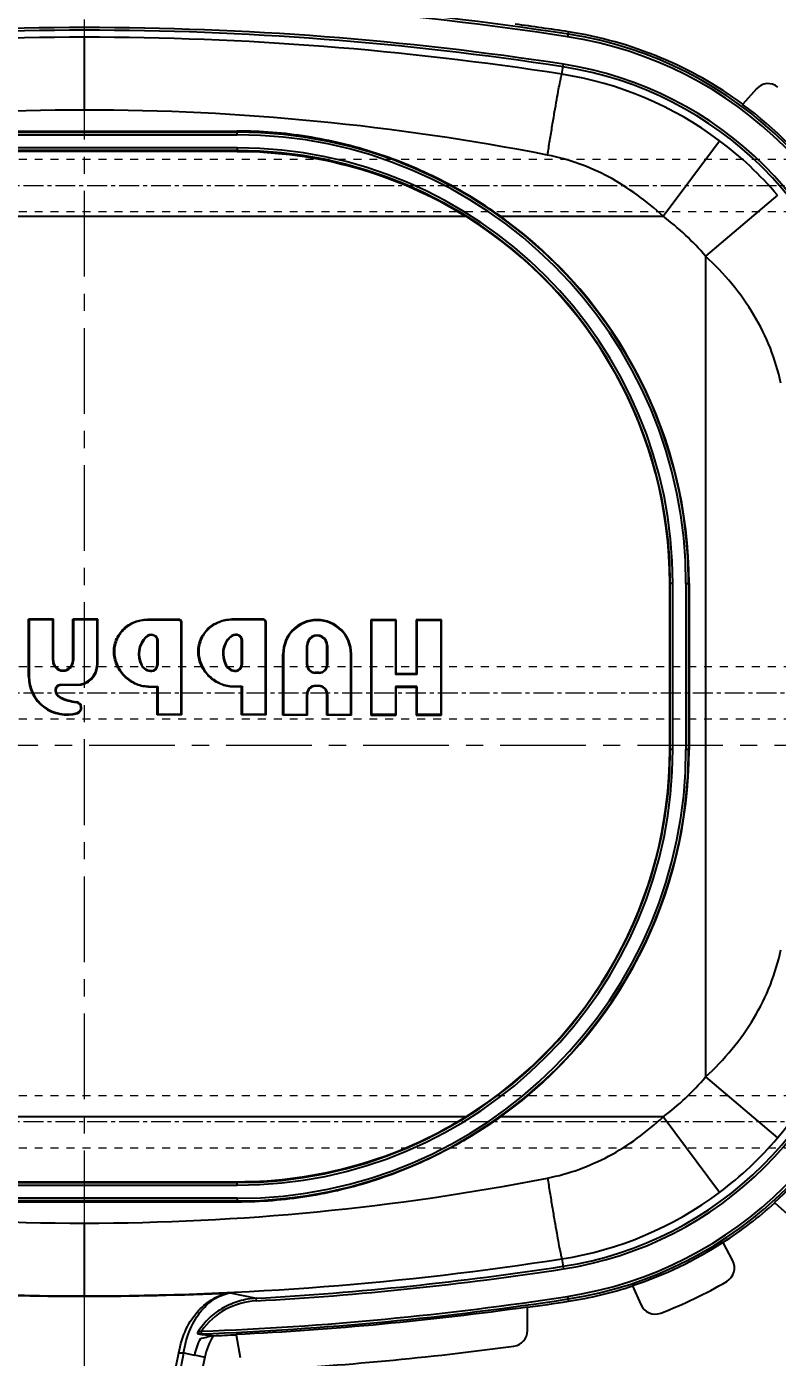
# Model space of a CAD drawing. Header units: millimetres. Extents: x 1937 to 4271, y -9032 to 1737.
# Drawn here: x 2873.8 to 3017.4, y -3274.7 to -3020.2 of the extents above; entities that cross this region are included whole.
import ezdxf

# ---------------------------------------------------------------- set-up
doc = ezdxf.new("R2010")
doc.units = ezdxf.units.MM
doc.header["$LTSCALE"] = 16.335
doc.header["$PDMODE"] = 3
doc.header["$PDSIZE"] = 0.3125
doc.linetypes.add('CENTER', pattern=[0.6, 0.375, -0.075, 0.075, -0.075])
doc.linetypes.add('HIDDEN', pattern=[0.2, 0.1, -0.1])
doc.layers.get('0').update_dxf_attribs({"linetype": 'CONTINUOUS'})
doc.layers.get('Defpoints').update_dxf_attribs({"linetype": 'CONTINUOUS'})
doc.layers.add('center', color=1, linetype='CENTER', lineweight=9)
doc.layers.add('cool', color=153, linetype='HIDDEN', lineweight=9)
doc.layers.add('DEFAULT_2', color=8, linetype='HIDDEN')
doc.layers.add('dim', color=3, linetype='CONTINUOUS')
doc.styles.get("Standard").update_dxf_attribs({"font": 'txt', "width": 0.8})
doc.dimstyles.new('副本 ISO-25-1', dxfattribs={"dimtxt": 10, "dimasz": 10, "dimexe": 0, "dimexo": 0, "dimgap": 0, "dimtad": 1, "dimtxsty": 'Standard', "dimcen": 0, "dimclrd": 6, "dimclre": 6, "dimclrt": 4, "dimazin": 0, "dimtfac": 1, "dimtofl": 0, "dimtmove": 0, "dimatfit": 3, "dimfxl": 0, "dimarcsym": 0})

# ---------------------------------------------------------------- blocks, each defined once
blk = doc.blocks.new('7')
at = {"layer": 'cool', "ltscale": 0.932966}
for p, q in [((72.6, -1087.21), (493.94, -1087.21)), ((72.6, -1097.21), (493.94, -1097.21))]:
    blk.add_line(p, q, dxfattribs=at)
at = {"layer": 'cool', "color": 1, "linetype": 'CENTER', "ltscale": 0.621977}
blk.add_line((58.27, -1092.21), (508.27, -1092.21), dxfattribs=at)
blk = doc.blocks.new('*D161')
at = {"layer": 'Defpoints', "color": 0}
for p in [(2884.88, -3157.61), (3102.28, -3157.61), (3116.85, -3157.61)]:
    blk.add_point(p, dxfattribs=at)
at = {"layer": 'dim', "color": 6, "lineweight": -2}
blk.add_line((3102.28, -3157.61), (3118.85, -3157.61), dxfattribs=at)
at = {"layer": 'dim', "color": 4, "insert": (3117.85, -3155.11), "char_height": 5, "attachment_point": 5}
blk.add_mtext('0', dxfattribs=at)
blk = doc.blocks.new('*D162')
at = {"layer": 'Defpoints', "color": 0}
for p in [(3105.78, -3147.61), (3116.85, -3147.61), (2884.88, -3157.61)]:
    blk.add_point(p, dxfattribs=at)
at = {"layer": 'dim', "color": 6, "lineweight": -2}
blk.add_line((3105.78, -3147.61), (3121.51, -3147.61), dxfattribs=at)
at = {"layer": 'dim', "color": 4, "insert": (3119.18, -3145.11), "char_height": 5, "attachment_point": 5}
blk.add_mtext('10', dxfattribs=at)
blk = doc.blocks.new('*D163')
at = {"layer": 'Defpoints', "color": 0}
for p in [(3102.28, -3050.61), (3116.85, -3050.61), (2884.88, -3157.61)]:
    blk.add_point(p, dxfattribs=at)
at = {"layer": 'dim', "color": 6, "lineweight": -2}
blk.add_line((3102.28, -3050.61), (3125.51, -3050.61), dxfattribs=at)
at = {"layer": 'dim', "color": 4, "insert": (3121.18, -3048.11), "char_height": 5, "attachment_point": 5}
blk.add_mtext('107', dxfattribs=at)
blk = doc.blocks.new('*D164')
at = {"layer": 'Defpoints', "color": 0}
for p in [(3068.68, -2967.61, 0), (3116.85, -2967.61), (2884.88, -3157.61)]:
    blk.add_point(p, dxfattribs=at)
at = {"layer": 'dim', "color": 6, "lineweight": -2}
blk.add_line((3068.68, -2967.61), (3125.51, -2967.61), dxfattribs=at)
at = {"layer": 'dim', "color": 4, "insert": (3121.18, -2965.11), "char_height": 5, "attachment_point": 5}
blk.add_mtext('190', dxfattribs=at)
blk = doc.blocks.new('*D165')
at = {"layer": 'Defpoints', "color": 0}
for p in [(2884.88, -3157.61), (3085.46, -3229.61), (3116.85, -3229.61)]:
    blk.add_point(p, dxfattribs=at)
at = {"layer": 'dim', "color": 6, "lineweight": -2}
blk.add_line((3085.46, -3229.61), (3123.51, -3229.61), dxfattribs=at)
at = {"layer": 'dim', "color": 4, "insert": (3120.18, -3227.11), "char_height": 5, "attachment_point": 5}
blk.add_mtext('72', dxfattribs=at)
blk = doc.blocks.new('*D166')
at = {"layer": 'Defpoints', "color": 0}
for p in [(2884.88, -3157.61), (3081.98, -3307.61), (3116.85, -3307.61)]:
    blk.add_point(p, dxfattribs=at)
at = {"layer": 'dim', "color": 6, "lineweight": -2}
blk.add_line((3081.98, -3307.61), (3125.51, -3307.61), dxfattribs=at)
at = {"layer": 'dim', "color": 4, "insert": (3121.18, -3305.11), "char_height": 5, "attachment_point": 5}
blk.add_mtext('150', dxfattribs=at)
blk = doc.blocks.new('*D167')
at = {"layer": 'Defpoints', "color": 0}
for p in [(2884.88, -3157.61), (2884.88, -3368.64), (2884.88, -3385.83)]:
    blk.add_point(p, dxfattribs=at)
at = {"layer": 'dim', "color": 6, "lineweight": -2}
blk.add_line((2884.88, -3368.64), (2884.88, -3387.83), dxfattribs=at)
at = {"layer": 'dim', "color": 4, "insert": (2882.38, -3386.83), "char_height": 5, "attachment_point": 5, "rotation": 90}
blk.add_mtext('0', dxfattribs=at)
blk = doc.blocks.new('*D168')
at = {"layer": 'Defpoints', "color": 0}
for p in [(2884.88, -3157.61), (3059.88, -3353.65, 0), (3059.88, -3385.83)]:
    blk.add_point(p, dxfattribs=at)
at = {"layer": 'dim', "color": 6, "lineweight": -2}
blk.add_line((3059.88, -3353.65), (3059.88, -3395.16), dxfattribs=at)
at = {"layer": 'dim', "color": 4, "insert": (3057.38, -3390.49), "char_height": 5, "attachment_point": 5, "rotation": 90}
blk.add_mtext('175', dxfattribs=at)
blk = doc.blocks.new('*D169')
at = {"layer": 'Defpoints', "color": 0}
for p in [(2884.88, -2932.79), (2884.88, -2950.2), (2884.88, -3157.61)]:
    blk.add_point(p, dxfattribs=at)
at = {"layer": 'dim', "color": 6, "lineweight": -2}
blk.add_line((2884.88, -2950.2), (2884.88, -2930.79), dxfattribs=at)
at = {"layer": 'dim', "color": 4, "insert": (2882.38, -2931.79), "char_height": 5, "attachment_point": 5, "rotation": 90}
blk.add_mtext('0', dxfattribs=at)
blk = doc.blocks.new('*D170')
at = {"layer": 'Defpoints', "color": 0}
for p in [(3059.88, -2932.79), (3059.88, -2958.81, 0), (2884.88, -3157.61)]:
    blk.add_point(p, dxfattribs=at)
at = {"layer": 'dim', "color": 6, "lineweight": -2}
blk.add_line((3059.88, -2958.81), (3059.88, -2923.46), dxfattribs=at)
at = {"layer": 'dim', "color": 4, "insert": (3057.38, -2928.12), "char_height": 5, "attachment_point": 5, "rotation": 90}
blk.add_mtext('175', dxfattribs=at)
blk = doc.blocks.new('*D171')
at = {"layer": 'Defpoints', "color": 0}
for p in [(2652.92, -3157.61), (2667.49, -3157.61), (2884.88, -3157.61)]:
    blk.add_point(p, dxfattribs=at)
at = {"layer": 'dim', "color": 6, "lineweight": -2}
blk.add_line((2667.49, -3157.61), (2650.92, -3157.61), dxfattribs=at)
at = {"layer": 'dim', "color": 4, "insert": (2651.92, -3155.11), "char_height": 5, "attachment_point": 5}
blk.add_mtext('0', dxfattribs=at)
blk = doc.blocks.new('*D172')
at = {"layer": 'Defpoints', "color": 0}
for p in [(2652.92, -3147.61), (2663.99, -3147.61), (2884.88, -3157.61)]:
    blk.add_point(p, dxfattribs=at)
at = {"layer": 'dim', "color": 6, "lineweight": -2}
blk.add_line((2663.99, -3147.61), (2648.25, -3147.61), dxfattribs=at)
at = {"layer": 'dim', "color": 4, "insert": (2650.58, -3145.11), "char_height": 5, "attachment_point": 5}
blk.add_mtext('10', dxfattribs=at)
blk = doc.blocks.new('*D173')
at = {"layer": 'Defpoints', "color": 0}
for p in [(2652.92, -3050.61), (2667.49, -3050.61), (2884.88, -3157.61)]:
    blk.add_point(p, dxfattribs=at)
at = {"layer": 'dim', "color": 6, "lineweight": -2}
blk.add_line((2667.49, -3050.61), (2644.25, -3050.61), dxfattribs=at)
at = {"layer": 'dim', "color": 4, "insert": (2648.58, -3048.11), "char_height": 5, "attachment_point": 5}
blk.add_mtext('107', dxfattribs=at)
blk = doc.blocks.new('*D174')
at = {"layer": 'Defpoints', "color": 0}
for p in [(2652.92, -2967.61), (2701.08, -2967.61, 0), (2884.88, -3157.61)]:
    blk.add_point(p, dxfattribs=at)
at = {"layer": 'dim', "color": 6, "lineweight": -2}
blk.add_line((2701.08, -2967.61), (2644.25, -2967.61), dxfattribs=at)
at = {"layer": 'dim', "color": 4, "insert": (2648.58, -2965.11), "char_height": 5, "attachment_point": 5}
blk.add_mtext('190', dxfattribs=at)
blk = doc.blocks.new('*D175')
at = {"layer": 'Defpoints', "color": 0}
for p in [(2884.88, -3157.61), (2652.92, -3229.61), (2684.31, -3229.61)]:
    blk.add_point(p, dxfattribs=at)
at = {"layer": 'dim', "color": 6, "lineweight": -2}
blk.add_line((2684.31, -3229.61), (2646.25, -3229.61), dxfattribs=at)
at = {"layer": 'dim', "color": 4, "insert": (2649.58, -3227.11), "char_height": 5, "attachment_point": 5}
blk.add_mtext('72', dxfattribs=at)
blk = doc.blocks.new('*D176')
at = {"layer": 'Defpoints', "color": 0}
for p in [(2884.88, -3157.61), (2652.92, -3307.61), (2687.79, -3307.61)]:
    blk.add_point(p, dxfattribs=at)
at = {"layer": 'dim', "color": 6, "lineweight": -2}
blk.add_line((2687.79, -3307.61), (2644.25, -3307.61), dxfattribs=at)
at = {"layer": 'dim', "color": 4, "insert": (2648.58, -3305.11), "char_height": 5, "attachment_point": 5}
blk.add_mtext('150', dxfattribs=at)
blk = doc.blocks.new('*D177')
at = {"layer": 'Defpoints', "color": 0}
for p in [(2884.88, -3157.61), (2709.88, -3353.65, 0), (2709.88, -3385.83)]:
    blk.add_point(p, dxfattribs=at)
at = {"layer": 'dim', "color": 6, "lineweight": -2}
blk.add_line((2709.88, -3353.65), (2709.88, -3395.16), dxfattribs=at)
at = {"layer": 'dim', "color": 4, "insert": (2707.38, -3390.49), "char_height": 5, "attachment_point": 5, "rotation": 90}
blk.add_mtext('175', dxfattribs=at)
blk = doc.blocks.new('*D178')
at = {"layer": 'Defpoints', "color": 0}
for p in [(2709.88, -2932.79), (2709.88, -2958.81, 0), (2884.88, -3157.61)]:
    blk.add_point(p, dxfattribs=at)
at = {"layer": 'dim', "color": 6, "lineweight": -2}
blk.add_line((2709.88, -2958.81), (2709.88, -2923.46), dxfattribs=at)
at = {"layer": 'dim', "color": 4, "insert": (2707.38, -2928.12), "char_height": 5, "attachment_point": 5, "rotation": 90}
blk.add_mtext('175', dxfattribs=at)
blk = doc.blocks.new('*D179')
at = {"layer": 'Defpoints', "color": 0}
for p in [(2884.88, -3157.61), (3068.68, -3347.61, 0), (3113.6, -3347.61, 0)]:
    blk.add_point(p, dxfattribs=at)
at = {"layer": 'dim', "color": 6, "lineweight": -2}
blk.add_line((3068.68, -3347.61), (3122.26, -3347.61), dxfattribs=at)
at = {"layer": 'dim', "color": 4, "insert": (3117.93, -3345.11), "char_height": 5, "attachment_point": 5}
blk.add_mtext('190', dxfattribs=at)
blk = doc.blocks.new('*D180')
at = {"layer": 'Defpoints', "color": 0}
for p in [(2884.88, -3157.61), (2657.57, -3347.61, 0), (2701.08, -3347.61, 0)]:
    blk.add_point(p, dxfattribs=at)
at = {"layer": 'dim', "color": 6, "lineweight": -2}
blk.add_line((2701.08, -3347.61), (2648.9, -3347.61), dxfattribs=at)
at = {"layer": 'dim', "color": 4, "insert": (2653.23, -3345.11), "char_height": 5, "attachment_point": 5}
blk.add_mtext('190', dxfattribs=at)

msp = doc.modelspace()

# ---------------------------------------------------------------- linework, layer by layer
at = {"color": 7, "linetype": 'Continuous'}
for p, q in [((2884.883, -3036.185), (2884.883, -3022.265)), ((2977.464, -3021.237), (2977.32, -3022.177)), ((2976.216, -3029.35), (2976.511, -3027.434)), ((3013.428, -3032.135), (3010.81, -3035.068)), ((2855.638, -3040.207), (2914.129, -3040.207)), ((2855.638, -3040.427), (2914.129, -3040.427)), ((2914.129, -3040.925), (2914.129, -3040.207)), ((2855.638, -3040.925), (2914.129, -3040.925)), ((2995.577, -3056.503), (3006.377, -3042.06)), ((2914.129, -3043.436), (2855.638, -3043.436)), ((2914.129, -3043.934), (2855.638, -3043.934)), ((2914.129, -3044.098), (2855.638, -3044.098)), ((2914.129, -3043.436), (2914.129, -3044.098)), ((3017.437, -3052.461), (3003.684, -3064.126)), ((2811.944, -3056.503), (2957.823, -3056.503)), ((2964.451, -3056.503), (2995.577, -3056.503)), ((3003.684, -3064.126), (3003.684, -3221.084)), ((2997.444, -3126.751), (2996.858, -3126.751)), ((2996.858, -3158.459), (2996.858, -3126.751)), ((2996.946, -3158.459), (2996.946, -3126.751)), ((2997.444, -3158.459), (2997.444, -3126.751)), ((2999.955, -3126.751), (3000.541, -3126.751)), ((2999.955, -3126.751), (2999.955, -3158.459)), ((3000.453, -3126.751), (3000.453, -3158.459)), ((3000.541, -3126.751), (3000.541, -3158.459)), ((2874.191, -3144.527), (2874.191, -3133.512)), ((2878.965, -3133.512), (2874.191, -3133.512)), ((2874.191, -3133.512), (2874.319, -3133.64)), ((2874.319, -3133.64), (2874.319, -3144.527)), ((2878.837, -3133.64), (2874.319, -3133.64)), ((2878.965, -3133.512), (2878.837, -3133.64)), ((2878.837, -3141.475), (2878.837, -3133.64)), ((2878.965, -3141.475), (2878.965, -3133.512)), ((2882.66, -3141.475), (2882.66, -3133.512)), ((2887.434, -3133.512), (2882.66, -3133.512)), ((2882.66, -3133.512), (2882.789, -3133.64)), ((2882.789, -3133.64), (2882.789, -3141.475)), ((2887.306, -3133.64), (2882.789, -3133.64)), ((2887.434, -3133.512), (2887.306, -3133.64)), ((2887.306, -3142.131), (2887.306, -3133.64)), ((2887.434, -3142.131), (2887.434, -3133.512)), ((2896.98, -3133.714), (2896.98, -3133.585)), ((2902.954, -3133.585), (2896.98, -3133.585)), ((2902.954, -3133.714), (2896.98, -3133.714)), ((2902.954, -3133.585), (2902.954, -3133.714)), ((2903.377, -3151.728), (2903.377, -3134.137)), ((2903.377, -3134.137), (2903.505, -3134.137)), ((2903.505, -3151.856), (2903.505, -3134.137)), ((2913.105, -3133.689), (2913.105, -3133.561)), ((2919.079, -3133.561), (2913.105, -3133.561)), ((2919.079, -3133.689), (2913.105, -3133.689)), ((2919.079, -3133.561), (2919.079, -3133.689)), ((2919.502, -3151.703), (2919.502, -3134.112)), ((2919.502, -3134.112), (2919.63, -3134.112)), ((2919.63, -3151.831), (2919.63, -3134.112)), ((2939.702, -3133.643), (2939.702, -3151.897)), ((2944.547, -3133.643), (2939.702, -3133.643)), ((2939.702, -3133.643), (2939.83, -3133.771)), ((2939.83, -3133.771), (2939.83, -3151.769)), ((2944.419, -3133.771), (2939.83, -3133.771)), ((2944.547, -3133.643), (2944.419, -3133.771)), ((2944.419, -3133.771), (2944.419, -3144.14)), ((2944.547, -3144.012), (2944.547, -3133.643)), ((2953.166, -3133.643), (2948.321, -3133.643)), ((2948.321, -3133.643), (2948.321, -3144.012)), ((2948.321, -3133.643), (2948.449, -3133.771)), ((2953.038, -3133.771), (2948.449, -3133.771)), ((2948.449, -3133.771), (2948.449, -3144.14)), ((2953.166, -3133.643), (2953.038, -3133.771)), ((2953.038, -3133.771), (2953.038, -3151.769)), ((2953.166, -3151.897), (2953.166, -3133.643)), ((2896.723, -3137.012), (2896.634, -3136.919)), ((2898.031, -3136.644), (2898.058, -3136.519)), ((2912.847, -3136.987), (2912.759, -3136.894)), ((2914.156, -3136.619), (2914.183, -3136.494)), ((2898.789, -3142.32), (2898.789, -3137.58)), ((2898.789, -3137.58), (2898.917, -3137.58)), ((2898.917, -3137.564), (2898.917, -3142.32)), ((2906.635, -3140.031), (2906.763, -3140.026)), ((2914.913, -3142.296), (2914.913, -3137.555)), ((2914.913, -3137.555), (2915.042, -3137.555)), ((2915.042, -3137.539), (2915.042, -3142.296)), ((2927.419, -3142.253), (2927.419, -3138.6)), ((2927.419, -3138.6), (2927.547, -3138.6)), ((2927.547, -3142.253), (2927.547, -3138.6)), ((2931.263, -3142.253), (2931.263, -3138.6)), ((2931.263, -3138.6), (2931.391, -3138.6)), ((2931.391, -3138.6), (2931.391, -3142.253)), ((2878.965, -3141.475), (2878.837, -3141.475)), ((2882.789, -3141.475), (2882.66, -3141.475)), ((2887.434, -3142.131), (2887.306, -3142.131)), ((2890.511, -3140.056), (2890.639, -3140.05)), ((2895.897, -3142.322), (2895.785, -3142.384)), ((2898.917, -3142.32), (2898.789, -3142.32)), ((2912.021, -3142.297), (2911.909, -3142.36)), ((2915.042, -3142.296), (2914.913, -3142.296)), ((2922.847, -3151.897), (2922.847, -3140.204)), ((2922.847, -3140.204), (2922.975, -3140.204)), ((2922.975, -3140.204), (2922.975, -3151.769)), ((2927.547, -3142.253), (2927.419, -3142.253)), ((2931.391, -3142.253), (2931.263, -3142.253)), ((2935.835, -3151.769), (2935.835, -3140.204)), ((2935.835, -3140.204), (2935.964, -3140.204)), ((2935.964, -3151.897), (2935.964, -3140.204)), ((2874.319, -3144.527), (2874.191, -3144.527)), ((2897.78, -3143.376), (2897.785, -3143.504)), ((2913.904, -3143.351), (2913.91, -3143.48)), ((2929.006, -3143.84), (2929.006, -3143.711)), ((2929.804, -3143.711), (2929.006, -3143.711)), ((2929.804, -3143.84), (2929.006, -3143.84)), ((2929.804, -3143.711), (2929.804, -3143.84)), ((2944.547, -3144.012), (2944.419, -3144.14)), ((2948.449, -3144.14), (2944.419, -3144.14)), ((2948.321, -3144.012), (2944.547, -3144.012)), ((2948.321, -3144.012), (2948.449, -3144.14)), ((2879.436, -3147.192), (2879.308, -3147.199)), ((2880.391, -3146.192), (2880.391, -3146.063)), ((2880.391, -3146.063), (2883.374, -3146.063)), ((2883.374, -3146.192), (2880.391, -3146.192)), ((2883.374, -3146.063), (2883.374, -3146.192)), ((2897.381, -3146.522), (2897.381, -3146.393)), ((2897.381, -3146.393), (2898.916, -3146.393)), ((2898.787, -3146.522), (2897.381, -3146.522)), ((2898.787, -3146.522), (2898.916, -3146.393)), ((2898.787, -3151.856), (2898.787, -3146.522)), ((2898.916, -3146.393), (2898.916, -3151.728)), ((2913.505, -3146.497), (2913.505, -3146.369)), ((2913.505, -3146.369), (2915.04, -3146.369)), ((2914.912, -3146.497), (2913.505, -3146.497)), ((2914.912, -3146.497), (2915.04, -3146.369)), ((2914.912, -3151.831), (2914.912, -3146.497)), ((2915.04, -3146.369), (2915.04, -3151.703)), ((2929.106, -3146.357), (2929.106, -3146.229)), ((2929.106, -3146.229), (2929.704, -3146.229)), ((2929.704, -3146.357), (2929.106, -3146.357)), ((2929.704, -3146.229), (2929.704, -3146.357)), ((2944.419, -3146.393), (2944.419, -3151.769)), ((2948.449, -3146.393), (2944.419, -3146.393)), ((2944.547, -3146.521), (2944.419, -3146.393)), ((2944.547, -3151.897), (2944.547, -3146.521)), ((2944.547, -3146.521), (2948.321, -3146.521)), ((2948.321, -3146.521), (2948.449, -3146.393)), ((2948.321, -3146.521), (2948.321, -3151.897)), ((2948.449, -3146.393), (2948.449, -3151.769)), ((2880.279, -3148.447), (2880.225, -3148.563)), ((2883.38, -3149.355), (2883.363, -3149.482)), ((2927.419, -3151.769), (2927.419, -3147.916)), ((2927.419, -3147.916), (2927.547, -3147.916)), ((2927.547, -3151.897), (2927.547, -3147.916)), ((2931.263, -3151.897), (2931.263, -3147.916)), ((2931.263, -3147.916), (2931.391, -3147.916)), ((2931.391, -3147.916), (2931.391, -3151.769)), ((2883.541, -3151.563), (2883.505, -3151.44)), ((2898.787, -3151.856), (2898.916, -3151.728)), ((2903.505, -3151.856), (2898.787, -3151.856)), ((2898.916, -3151.728), (2903.377, -3151.728)), ((2903.505, -3151.856), (2903.377, -3151.728)), ((2914.912, -3151.831), (2915.04, -3151.703)), ((2919.63, -3151.831), (2914.912, -3151.831)), ((2915.04, -3151.703), (2919.502, -3151.703)), ((2919.63, -3151.831), (2919.502, -3151.703)), ((2922.847, -3151.897), (2922.975, -3151.769)), ((2927.547, -3151.897), (2922.847, -3151.897)), ((2922.975, -3151.769), (2927.419, -3151.769)), ((2927.547, -3151.897), (2927.419, -3151.769)), ((2931.263, -3151.897), (2931.391, -3151.769)), ((2935.964, -3151.897), (2931.263, -3151.897)), ((2931.391, -3151.769), (2935.835, -3151.769)), ((2935.964, -3151.897), (2935.835, -3151.769)), ((2939.702, -3151.897), (2939.83, -3151.769)), ((2939.702, -3151.897), (2944.547, -3151.897)), ((2944.419, -3151.769), (2939.83, -3151.769)), ((2944.547, -3151.897), (2944.419, -3151.769)), ((2948.321, -3151.897), (2948.449, -3151.769)), ((2948.321, -3151.897), (2953.166, -3151.897)), ((2953.038, -3151.769), (2948.449, -3151.769)), ((2953.166, -3151.897), (2953.038, -3151.769)), ((2997.444, -3158.459), (2996.858, -3158.459)), ((3000.541, -3158.459), (2999.955, -3158.459)), ((3003.684, -3221.084), (3017.437, -3232.749)), ((2957.823, -3228.708), (2811.944, -3228.708)), ((2995.577, -3228.708), (2964.451, -3228.708)), ((3006.377, -3243.151), (2995.577, -3228.708)), ((2855.638, -3241.112), (2914.129, -3241.112)), ((2855.638, -3241.276), (2914.129, -3241.276)), ((2855.638, -3241.774), (2914.129, -3241.774)), ((2914.129, -3241.774), (2914.129, -3241.112)), ((2914.129, -3244.285), (2855.638, -3244.285)), ((2914.129, -3244.285), (2914.129, -3245.003)), ((2914.129, -3244.783), (2855.638, -3244.783)), ((2914.129, -3245.003), (2855.638, -3245.003)), ((3016.948, -3245.117), (3019.858, -3247.76)), ((2884.883, -3262.946), (2884.883, -3249.025)), ((3008.885, -3256.208), (3007.074, -3252.719)), ((2976.216, -3255.86), (2976.511, -3257.777)), ((2989.74, -3261.019), (2991.324, -3264.618)), ((2912.745, -3262.375), (2917.755, -3263.387)), ((2917.781, -3263.887), (2917.753, -3263.387)), ((2977.32, -3263.033), (2977.464, -3263.973)), ((2969.64, -3269.576), (2969.64, -3265.125)), ((2907.289, -3270.193), (2907.27, -3269.692)), ((2913.925, -3270.362), (2914.69, -3274.699)), ((2907.901, -3274.628), (2896.282, -3329.941)), ((2903.882, -3273.834), (2905.939, -3274.276)), ((2905.948, -3274.235), (2907.897, -3274.648))]:
    msp.add_line(p, q, dxfattribs=at)
for centre, radius, start, end in [((2884.883, -3622.815), 608.21, 81.250991, 98.749002), ((2884.883, -3622.815), 607.708, 81.250991, 98.749002), ((2884.883, -3622.815), 602.39, 81.250991, 98.749002), ((2884.883, -3622.815), 608.659, 81.250991, 82.218481), ((2884.883, -3622.815), 601.889, 81.250991, 98.749002), ((2885.02, -3616.212), 593.947, 90.013165, 98.858895), ((2884.747, -3616.212), 593.947, 81.141097, 89.986828), ((2965.936, -3096.144), 74.837, 8.97361, 81.25099), ((2965.936, -3096.144), 75.339, 8.97361, 81.25099), ((2965.936, -3096.144), 75.788, 53.6943, 81.25099), ((2965.936, -3096.144), 69.018, 8.97361, 81.25099), ((2965.936, -3096.144), 69.519, 8.97361, 81.25099), ((2965.793, -3096.228), 67.685, 53.1588, 81.14165), ((3015.666, -3034.133), 3, 51.27209, 138.25099), ((2965.936, -3096.144), 75.736, 36.07327, 53.69808), ((2885.135, -3498.242), 462.057, 90.0312, 101.08543), ((2884.632, -3498.242), 462.057, 78.91456, 89.96879), ((2914.129, -3126.751), 86.324, 360, 90), ((2914.129, -3126.751), 85.826, 360, 90), ((2965.936, -3096.144), 67.531, 40.30441, 53.21341), ((2914.129, -3126.751), 83.315, 360, 90), ((2914.129, -3126.751), 82.817, 360, 90), ((2914.129, -3126.751), 82.729, 360, 58.11868), ((2914.129, -3126.751), 86.413, 360, 54.38456), ((2965.936, -3096.144), 49.497, 40.30441, 53.21341), ((2902.954, -3134.137), 0.551, 360, 90), ((2902.954, -3134.137), 0.423, 360, 90), ((2919.079, -3134.112), 0.551, 360, 90), ((2919.079, -3134.112), 0.423, 360, 90), ((2929.405, -3140.204), 6.559, 0, 180), ((2929.405, -3140.204), 6.43, 0, 180), ((2899.737, -3140.2), 4.516, 133.39469, 208.92714), ((2899.737, -3140.2), 4.387, 133.3947, 208.92714), ((2897.727, -3138.074), 1.591, 77.99894, 133.3943), ((2897.727, -3138.074), 1.462, 77.99894, 133.39427), ((2897.832, -3137.58), 0.956, 360, 77.99894), ((2915.862, -3140.175), 4.516, 133.39469, 208.92714), ((2915.862, -3140.175), 4.387, 133.3947, 208.92714), ((2913.852, -3138.05), 1.591, 77.99894, 133.3943), ((2913.852, -3138.05), 1.462, 77.99894, 133.39427), ((2913.957, -3137.555), 0.956, 360, 77.99894), ((2929.405, -3138.6), 1.986, 0.00003, 180.00003), ((2929.405, -3138.6), 1.858, 0.00003, 180.00003), ((2880.813, -3141.475), 1.976, 180, 360), ((2880.813, -3141.475), 1.848, 180, 360), ((2883.374, -3142.131), 4.06, 269.99999, 359.99999), ((2883.374, -3142.131), 3.932, 269.99999, 359.99999), ((2897.687, -3141.333), 2.174, 208.92714, 272.58958), ((2897.687, -3141.333), 2.045, 208.92714, 272.58958), ((2897.732, -3142.32), 1.057, 272.58958, 360), ((2897.732, -3142.32), 1.185, 272.58958, 360), ((2913.812, -3141.308), 2.174, 208.92714, 272.58958), ((2913.812, -3141.308), 2.045, 208.92714, 272.58958), ((2913.856, -3142.296), 1.057, 272.58958, 360), ((2913.856, -3142.296), 1.185, 272.58958, 360), ((2929.006, -3142.253), 1.587, 180, 270), ((2929.006, -3142.253), 1.459, 180, 270), ((2929.804, -3142.253), 1.587, 270, 360), ((2929.804, -3142.253), 1.459, 270, 360), ((2881.514, -3144.527), 7.323, 180, 286.07286), ((2881.514, -3144.527), 7.194, 180, 286.07286), ((2880.391, -3147.147), 1.084, 89.99965, 182.71137), ((2880.893, -3147.123), 1.587, 182.71094, 245.10044), ((2880.391, -3147.147), 0.956, 89.99965, 182.71141), ((2880.893, -3147.123), 1.459, 182.71093, 245.10044), ((2929.106, -3147.916), 1.688, 90, 180), ((2929.106, -3147.916), 1.559, 90, 180), ((2929.704, -3147.916), 1.688, 360, 90), ((2929.704, -3147.916), 1.559, 360, 90), ((2884.844, -3138.613), 10.97, 245.10044, 262.24278), ((2884.844, -3138.613), 10.842, 245.10044, 262.24278), ((2883.228, -3150.476), 1.003, 286.07285, 82.24278), ((2883.228, -3150.476), 1.131, 286.07285, 82.24278), ((2914.129, -3158.459), 86.324, 270, 360), ((2914.129, -3158.459), 85.826, 270, 360), ((2914.129, -3158.459), 83.315, 270, 360), ((2914.129, -3158.459), 82.817, 270, 360), ((2914.129, -3158.459), 82.729, 301.88131, 360), ((2914.129, -3158.459), 86.413, 305.61544, 360), ((2965.936, -3189.067), 69.018, 278.749, 351.02638), ((2965.936, -3189.067), 69.519, 278.749, 351.02638), ((2965.936, -3189.067), 74.837, 278.749, 351.02638), ((2965.936, -3189.067), 75.339, 278.749, 351.02638), ((2965.84, -3188.863), 67.737, 319.61669, 350.86876), ((2965.936, -3189.067), 49.497, 306.78658, 319.69559), ((2965.936, -3189.067), 75.736, 312.30193, 326.87774), ((2965.936, -3189.067), 67.531, 306.78658, 319.69559), ((2885.135, -2786.968), 462.057, 258.91456, 269.96879), ((2884.632, -2786.968), 462.057, 270.0312, 281.08543), ((2965.793, -3188.982), 67.685, 278.85831, 306.84122), ((2965.936, -3189.067), 75.788, 302.87396, 312.3057), ((2965.936, -3189.067), 75.736, 288.30193, 302.87774), ((2885.02, -2668.998), 593.947, 261.141097, 269.986828), ((2884.747, -2668.998), 593.947, 270.013165, 278.858896), ((3006.222, -3257.59), 3, 300.45174, 27.43065), ((2884.883, -2662.396), 601.889, 273.130565, 278.749002), ((2884.883, -2662.396), 602.39, 273.130565, 278.749002), ((2965.936, -3189.067), 75.788, 278.749, 288.3057), ((2965.936, -3189.067), 82.488, 290.72791, 300.45174), ((2884.883, -2662.396), 600.625, 267.341307, 272.658686), ((2884.883, -2662.396), 607.708, 272.11124, 278.749002), ((2884.883, -2662.396), 608.21, 272.111163, 278.749002), ((2884.883, -2662.396), 608.659, 278.004545, 278.749002), ((2994.07, -3263.41), 3, 203.74901, 290.72791), ((2884.883, -2662.396), 608.565, 272.73377, 278.005794), ((2917.716, -3276.771), 13.1, 147.47088, 148.60455), ((2966.64, -3269.576), 3, 277.66876, 0), ((2918.661, -3276.935), 12.996, 153.76294, 168.0997), ((2976.773, -2697.417), 577.073, 263.016812, 263.306699), ((3017.034, -3701.981), 444.621, 103.99442, 104.32791), ((2906.287, -3243.08), 27.132, 271.60499, 272.11513), ((2920.585, -3277.295), 12.962, 148.67675, 168.12683), ((2884.883, -2662.396), 608.659, 272.319109, 272.734903), ((2862.927, -3267.289), 40.552, 347.16806, 350.70478), ((2858.233, -3266.995), 46.157, 348.12639, 351.45296), ((2884.883, -2662.396), 615.659, 273.065305, 277.668761)]:
    msp.add_arc(centre, radius, start, end, dxfattribs=at)
for points, knots in [([(2973.473, -3044.806), (2973.621, -3043.866), (2973.921, -3041.991), (2974.372, -3039.235), (2974.809, -3036.632), (2975.212, -3034.312), (2975.561, -3032.383), (2975.814, -3031.061), (2975.982, -3030.254), (2976.075, -3029.841), (2976.148, -3029.554), (2976.193, -3029.403), (2976.216, -3029.35)], [0, 0, 0, 0, 0.1819671, 0.3626187, 0.5335898, 0.6862199, 0.8126054, 0.908159, 0.9433299, 0.9701539, 0.988935, 1, 1, 1, 1]), ([(2964.451, -3056.503), (2960.811, -3053.896), (2953.128, -3049.226), (2940.675, -3044.075), (2927.573, -3040.917), (2918.606, -3040.207), (2914.129, -3040.207)], [0, 0, 0, 0, 0.250062, 0.4999682, 0.7499178, 1, 1, 1, 1]), ([(2914.129, -3044.098), (2921.773, -3044.098), (2937.134, -3046.21), (2951.333, -3052.466), (2957.823, -3056.503)], [0, 0, 0, 0, 0.5000412, 1, 1, 1, 1]), ([(2995.577, -3056.503), (2992.455, -3053.576), (2985.582, -3048.528), (2977.535, -3045.599), (2973.473, -3044.806)], [0, 0, 0, 0, 0.508324, 1, 1, 1, 1]), ([(3018.085, -3088.411), (3017.618, -3086.14), (3016.259, -3081.634), (3012.006, -3073.055), (3007.268, -3067.419), (3003.684, -3064.126)], [0, 0, 0, 0, 0.2429053, 0.4900525, 1, 1, 1, 1]), ([(2890.511, -3140.056), (2890.476, -3139.21), (2890.765, -3137.48), (2892.219, -3135.306), (2894.419, -3133.901), (2896.132, -3133.585), (2896.98, -3133.585)], [0, 0, 0, 0, 0.2498744, 0.4997679, 0.7498163, 1, 1, 1, 1]), ([(2896.98, -3133.714), (2896.149, -3133.714), (2894.47, -3134.021), (2892.317, -3135.4), (2890.886, -3137.525), (2890.605, -3139.22), (2890.639, -3140.049)], [0, 0, 0, 0, 0.2502633, 0.5002376, 0.7500838, 1, 1, 1, 1]), ([(2906.635, -3140.031), (2906.6, -3139.185), (2906.889, -3137.456), (2908.344, -3135.281), (2910.543, -3133.876), (2912.257, -3133.561), (2913.105, -3133.561)], [0, 0, 0, 0, 0.2498744, 0.4997679, 0.7498163, 1, 1, 1, 1]), ([(2913.105, -3133.689), (2912.274, -3133.689), (2910.594, -3133.996), (2908.442, -3135.375), (2907.011, -3137.501), (2906.73, -3139.196), (2906.763, -3140.025)], [0, 0, 0, 0, 0.2502633, 0.5002376, 0.7500838, 1, 1, 1, 1]), ([(2898.058, -3136.519), (2898.292, -3136.568), (2898.736, -3136.835), (2898.917, -3137.325), (2898.917, -3137.564)], [0, 0, 0, 0, 0.4998673, 1, 1, 1, 1]), ([(2914.183, -3136.494), (2914.416, -3136.544), (2914.861, -3136.811), (2915.042, -3137.3), (2915.042, -3137.539)], [0, 0, 0, 0, 0.4998673, 1, 1, 1, 1]), ([(2913.505, -3146.497), (2912.647, -3146.497), (2910.913, -3146.148), (2908.707, -3144.713), (2907.144, -3142.597), (2906.689, -3140.888), (2906.635, -3140.031)], [0, 0, 0, 0, 0.2499782, 0.4999864, 0.7500007, 1, 1, 1, 1]), ([(2906.763, -3140.025), (2906.816, -3140.866), (2907.263, -3142.542), (2908.797, -3144.618), (2910.962, -3146.025), (2912.663, -3146.369), (2913.505, -3146.369)], [0, 0, 0, 0, 0.2499863, 0.5000031, 0.7500191, 1, 1, 1, 1]), ([(2897.381, -3146.522), (2896.522, -3146.522), (2894.788, -3146.172), (2892.582, -3144.738), (2891.019, -3142.622), (2890.564, -3140.913), (2890.511, -3140.056)], [0, 0, 0, 0, 0.2499782, 0.4999864, 0.7500007, 1, 1, 1, 1]), ([(2890.639, -3140.049), (2890.691, -3140.89), (2891.139, -3142.566), (2892.672, -3144.643), (2894.837, -3146.05), (2896.538, -3146.393), (2897.381, -3146.393)], [0, 0, 0, 0, 0.2499863, 0.5000031, 0.7500191, 1, 1, 1, 1]), ([(3003.684, -3221.084), (3007.268, -3217.791), (3012.006, -3212.156), (3016.259, -3203.576), (3017.618, -3199.07), (3018.085, -3196.8)], [0, 0, 0, 0, 0.5099475, 0.7570947, 1, 1, 1, 1]), ([(2914.129, -3241.112), (2921.773, -3241.112), (2937.135, -3239.001), (2951.333, -3232.744), (2957.823, -3228.708)], [0, 0, 0, 0, 0.5000466, 1, 1, 1, 1]), ([(2964.451, -3228.708), (2960.812, -3231.314), (2953.128, -3235.983), (2940.676, -3241.136), (2927.573, -3244.293), (2918.606, -3245.003), (2914.129, -3245.003)], [0, 0, 0, 0, 0.2500596, 0.4999642, 0.7499153, 1, 1, 1, 1]), ([(2973.473, -3240.404), (2977.535, -3239.612), (2985.582, -3236.682), (2992.455, -3231.635), (2995.577, -3228.708)], [0, 0, 0, 0, 0.491676, 1, 1, 1, 1]), ([(2973.473, -3240.404), (2973.618, -3241.326), (2973.913, -3243.169), (2974.358, -3245.889), (2974.792, -3248.477), (2975.195, -3250.804), (2975.547, -3252.755), (2975.804, -3254.102), (2975.976, -3254.929), (2976.071, -3255.354), (2976.147, -3255.65), (2976.192, -3255.805), (2976.216, -3255.86)], [0, 0, 0, 0, 0.1783259, 0.356529, 0.5265795, 0.679722, 0.8077539, 0.9054044, 0.9415543, 0.9692082, 0.9886031, 1, 1, 1, 1]), ([(2902.947, -3273.839), (2903.206, -3272.253), (2904.104, -3269.323), (2906.468, -3265.733), (2909.408, -3263.331), (2911.655, -3262.536), (2912.744, -3262.375)], [0, 0, 0, 0, 0.300826, 0.5647132, 0.7939151, 1, 1, 1, 1]), ([(2903.877, -3273.855), (2904.107, -3272.271), (2904.904, -3269.367), (2907.029, -3265.774), (2909.682, -3263.356), (2911.75, -3262.538), (2912.744, -3262.375)], [0, 0, 0, 0, 0.3119744, 0.5789204, 0.8036424, 1, 1, 1, 1]), ([(2917.753, -3263.387), (2916.653, -3263.448), (2914.457, -3263.819), (2911.381, -3265.108), (2908.689, -3267.081), (2907.264, -3268.797), (2906.671, -3269.727)], [0, 0, 0, 0, 0.2500489, 0.5000373, 0.7499867, 1, 1, 1, 1]), ([(2917.781, -3263.887), (2915.727, -3263.999), (2911.616, -3265.128), (2908.424, -3267.993), (2907.271, -3269.691)], [0, 0, 0, 0, 0.5003284, 1, 1, 1, 1]), ([(2907.27, -3269.692), (2907.216, -3269.714), (2907.009, -3269.793), (2906.8, -3269.87), (2906.644, -3269.918)], [0, 0, 0, 0, 0.2657861, 1, 1, 1, 1]), ([(2906.534, -3269.947), (2906.528, -3269.981), (2906.521, -3270.044), (2906.528, -3270.127), (2906.558, -3270.189), (2906.596, -3270.207), (2906.614, -3270.209)], [0, 0, 0, 0, 0.3494012, 0.6191419, 0.8212456, 1, 1, 1, 1]), ([(2906.644, -3269.918), (2906.633, -3269.921), (2906.597, -3269.932), (2906.56, -3269.942), (2906.534, -3269.947)], [0, 0, 0, 0, 0.3059546, 1, 1, 1, 1]), ([(2903.877, -3273.855), (2903.832, -3273.871), (2903.709, -3273.886), (2903.398, -3273.893), (2903.135, -3273.866), (2902.947, -3273.839)], [0, 0, 0, 0, 0.154942, 0.3911781, 1, 1, 1, 1])]:
    msp.add_open_spline(points, degree=3, knots=knots, dxfattribs=at)
at = {"layer": 'center', "color": 1, "linetype": 'CENTER', "ltscale": 2.674503}
for p, q in [((2884.883, -3382.605), (2884.883, -2932.605)), ((2649.883, -3157.605), (3119.883, -3157.605))]:
    msp.add_line(p, q, dxfattribs=at)
at = {"layer": 'DEFAULT_2', "color": 8, "linetype": 'HIDDEN'}
for p, q in [((3010.81, -3035.068), (3010.775, -3035.108)), ((3016.909, -3245.081), (3016.948, -3245.117)), ((3007.074, -3252.719), (3007.049, -3252.672)), ((2989.719, -3260.971), (2989.74, -3261.019)), ((2969.64, -3265.125), (2969.64, -3265.03)), ((2913.909, -3270.268), (2913.925, -3270.362))]:
    msp.add_line(p, q, dxfattribs=at)
msp.add_arc((2906.471, -3250.499), 19.71, 270.41434, 271.67487, dxfattribs=at)

# ---------------------------------------------------------------- block references
at = {"xscale": -1, "rotation": 180}
msp.add_blockref('7', (2601.616, -4142.815), dxfattribs=at)
for p in [(2601.616, -2055.395), (2601.616, -2137.395)]:
    msp.add_blockref('7', p)

# ---------------------------------------------------------------- dimensions: what is measured, and where the dimension line sits
at = {"layer": 'dim'}
for feature_location, offset, dtype, origin, picture, middle in [((2709.883, -2958.805, 0), (0, 26.016), 1, (2884.883, -3157.605), '*D178', (2707.383, -2928.123)), ((3059.883, -2958.805, 0), (0, 26.016), 1, (2884.883, -3157.605), '*D170', (3057.383, -2928.123)), ((2884.883305811, -2950.200300677), (0, 17.410755031), 1, (2884.883305811, -3157.605182858), '*D169', (2882.383305811, -2931.789545646)), ((2701.083, -2967.605, 0), (-48.165, 0), 0, (2884.883, -3157.605), '*D174', (2648.585, -2965.105)), ((3068.683, -2967.605, 0), (48.165, 0), 0, (2884.883, -3157.605), '*D164', (3121.182, -2965.105)), ((2667.486, -3050.605), (-14.568, 0), 0, (2884.883, -3157.605), '*D173', (2648.585, -3048.105)), ((3102.28, -3050.605), (14.568, 0), 0, (2884.883, -3157.605), '*D163', (3121.182, -3048.105)), ((2663.986, -3147.605), (-11.067, 0), 0, (2884.883, -3157.605), '*D172', (2650.585, -3145.105)), ((3105.781, -3147.605), (11.067, 0), 0, (2884.883, -3157.605), '*D162', (3119.182, -3145.105)), ((2667.486464151, -3157.605182858), (-14.568177513, 0), 0, (2884.883305811, -3157.605182858), '*D171', (2651.918286638, -3155.105182858)), ((3102.280147471, -3157.605182858), (14.568177513, 0), 0, (2884.883305811, -3157.605182858), '*D161', (3117.848324984, -3155.105182858)), ((2687.792, -3307.605), (-34.873, 0), 0, (2884.883, -3157.605), '*D176', (2648.585, -3305.105)), ((2684.306, -3229.605), (-31.388, 0), 0, (2884.883, -3157.605), '*D175', (2649.585, -3227.105)), ((2701.083, -3347.605, 0), (-43.517, 0), 0, (2884.883, -3157.605), '*D180', (2653.233, -3345.105)), ((2709.883, -3353.649, 0), (0, -32.179), 1, (2884.883, -3157.605), '*D177', (2707.383, -3390.495)), ((2884.883305811, -3368.635852309), (0, -17.192019371), 1, (2884.883305811, -3157.605182858), '*D167', (2882.383305811, -3386.827871681)), ((3085.46, -3229.605), (31.388, 0), 0, (2884.883, -3157.605), '*D165', (3120.182, -3227.105)), ((3081.975, -3307.605), (34.873, 0), 0, (2884.883, -3157.605), '*D166', (3121.182, -3305.105)), ((3059.883, -3353.649, 0), (0, -32.179), 1, (2884.883, -3157.605), '*D168', (3057.383, -3390.495)), ((3068.683, -3347.605, 0), (44.914, 0), 0, (2884.883, -3157.605), '*D179', (3117.931, -3345.105))]:
    dim = msp.add_ordinate_dim(feature_location=feature_location, offset=offset, dtype=dtype, origin=origin, dimstyle='副本 ISO-25-1', override={"dimtxt": 5, "dimasz": 2, "dimfxl": 1.25, "dimarcsym": 1}, dxfattribs=at)
    dim.commit()
    dim.dimension.update_dxf_attribs({"geometry": picture, "text_midpoint": middle})

doc.saveas('drawing.dxf')
